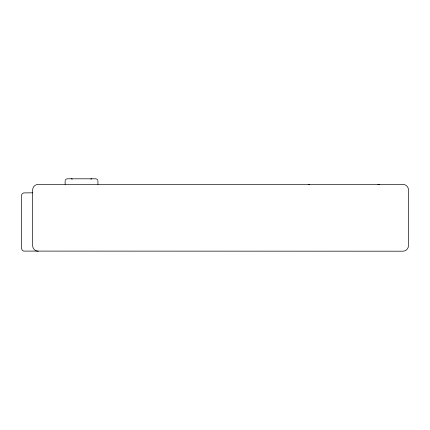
<?xml version="1.0" encoding="UTF-8"?>
<svg xmlns="http://www.w3.org/2000/svg" width="430" height="430" viewBox="0 0 430 430"><rect width="100%" height="100%" fill="white"/><g stroke="black" fill="none" stroke-linecap="round" stroke-linejoin="round"><path stroke-width="0.64" d="M65.177 180.455L65.102 184.373M65.403 179.917L66.215 179.106L67.333 178.805L95.729 178.805L96.841 179.106L97.658 179.917M90.719 179.106L91.832 178.805M32.637 192.817L23.564 192.914L22.317 193.634L21.597 194.881L21.5 248.411L22.317 250.378L23.564 251.099L402.931 251.195C405.909 251.211 408.516 248.604 408.5 245.627L408.5 189.942C408.516 186.964 405.909 184.357 402.931 184.373L38.206 184.373C35.222 184.357 32.615 186.964 32.637 189.942L32.637 245.627A5.568 5.568 0 0 0 38.206 251.195M377.873 184.373L379.314 184.561M308.272 184.373L309.713 184.561M71.23 178.805L72.342 179.106M97.879 180.455L97.959 184.373"/></g></svg>
